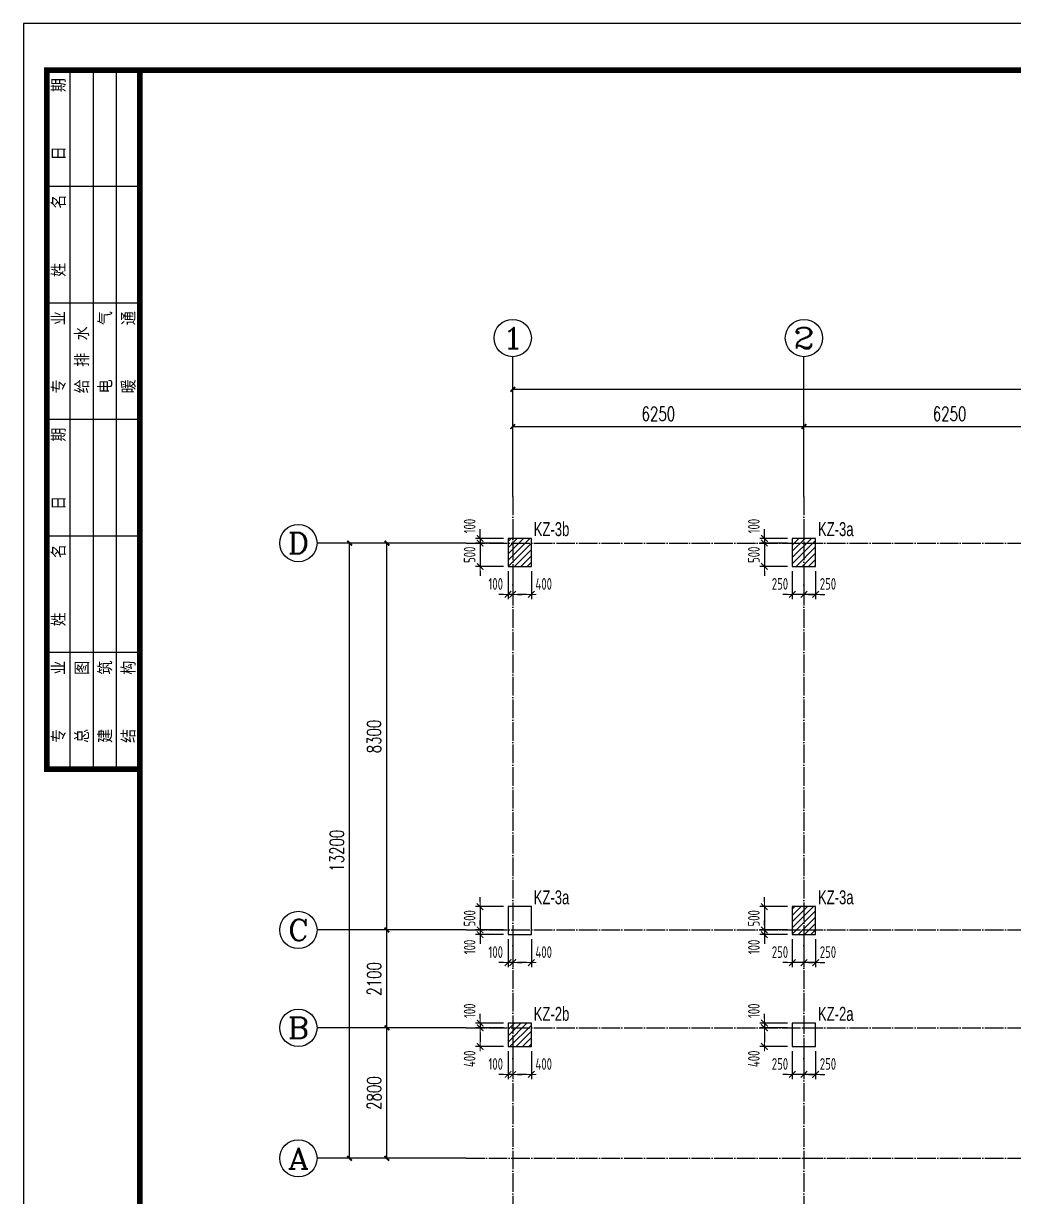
# Model space of a CAD drawing. Extents: x -441005 to 725361, y -182459 to 319313.
# Drawn here: x -40300 to -19052, y -70120 to -44950 of the extents above; entities that cross this region are included whole.
import ezdxf
from ezdxf.enums import TextEntityAlignment as Align

# ---------------------------------------------------------------- set-up
doc = ezdxf.new("R2010")
doc.units = 0
doc.header["$LTSCALE"] = 100
doc.linetypes.add('DOTE', pattern=[2.42, 2, -0.2, 0.02, -0.2])
doc.layers.get('0').update_dxf_attribs({"linetype": 'CONTINUOUS'})
doc.layers.get('Defpoints').update_dxf_attribs({"linetype": 'CONTINUOUS'})
for name, color, linetype in [('AXIS', 3, 'CONTINUOUS'), ('AXIS_TEXT', 7, 'CONTINUOUS'), ('COLU', 7, 'CONTINUOUS'), ('DOTE', 8, 'DOTE'), ('S审图修改', 2, 'CONTINUOUS'), ('TEXT', 7, 'CONTINUOUS'), ('图框', 7, 'CONTINUOUS')]:
    doc.layers.add(name, color=color, linetype=linetype)
doc.layers.add('COLU-平法定位', color=3, linetype='ByLayer', lineweight=18)
doc.layers.add('T填充图层(非模板)', color=251, linetype='CONTINUOUS', lineweight=0)
doc.styles.add('_TCH_AXIS', font='COMPLEX', dxfattribs={"bigfont": 'GBCBIG'})
doc.styles.add('_TCH_DIM_T3', font='simplex_.ttf', dxfattribs={"width": 0.705882, "bigfont": 'GBCBIG'})
doc.styles.add('BW_Dim', font='Bweng.shx', dxfattribs={"width": 0.7, "bigfont": 'hztxt.shx'})
doc.styles.add('COMPLEX', font='COMPLEX')
doc.styles.add('HZTXT', font='TXT', dxfattribs={"bigfont": 'HZTXT'})
doc.styles.add('TCCAD_Dimension', font='Tssdeng.shx', dxfattribs={"width": 0.7, "bigfont": 'hztxt.shx'})
doc.dimstyles.new('_TCH_ARCH&&100', dxfattribs={"dimtxt": 297.5, "dimasz": 100, "dimexe": 250, "dimexo": 300, "dimgap": 126.25, "dimtad": 1, "dimdec": 0, "dimzin": 0, "dimdsep": 46, "dimtxsty": '_TCH_DIM_T3', "dimblk": 'ARCHTICK', "dimcen": 0.09, "dimclrt": 7, "dimazin": 2, "dimtfac": 1, "dimtdec": 0, "dimtix": 1, "dimtmove": 2, "dimatfit": 3, "dimfxl": 0, "dimtolj": 1, "dimtzin": 0, "dimarcsym": 0})
doc.dimstyles.new('TCCAD_100_100', dxfattribs={"dimtxt": 250, "dimasz": 100, "dimexe": 100, "dimexo": 100, "dimgap": 100, "dimtad": 1, "dimdec": 0, "dimzin": 0, "dimdsep": 46, "dimtxsty": 'TCCAD_Dimension', "dimblk": '_TCDBK100_100', "dimcen": 0, "dimclrt": 7, "dimadec": 0, "dimazin": 0, "dimtfac": 1, "dimtdec": 0, "dimtix": 1, "dimtmove": 2, "dimatfit": 3, "dimfxl": 0, "dimtolj": 1, "dimtzin": 0, "dimarcsym": 0})
pattern_1 = [(45, (0, 47000), (-67.35192, 67.35192), [])]

# ---------------------------------------------------------------- blocks, each defined once
blk = doc.blocks.new('_AXISO')
blk.add_circle((0, 0), 0.5)
at = {"layer": 'AXIS_TEXT', "style": 'COMPLEX', "width": 1.041667}
blk.add_attdef('A', text='', height=0.56, dxfattribs=at).set_placement((-0.25, -0.28), (0.25, -0.28), align=Align.FIT)
blk = doc.blocks.new('_ArchTick')
at = {"color": 0, "linetype": 'ByBlock', "const_width": 0.4}
blk.add_lwpolyline([(-0.5, -0.5), (0.5, 0.5)], dxfattribs=at)
blk = doc.blocks.new('*D896')
at = {"layer": 'AXIS', "color": 0, "lineweight": -2}
for p, q in [((-31100, -66500), (-32750, -66500)), ((-32500, -69300), (-32500, -66500)), ((-31100, -69300), (-32750, -69300))]:
    blk.add_line(p, q, dxfattribs=at)
at = {"layer": 'Defpoints', "color": 0}
for p in [(-32500, -66500), (-30800, -66500), (-30800, -69300)]:
    blk.add_point(p, dxfattribs=at)
at = {"layer": 'AXIS', "color": 0, "lineweight": -2, "xscale": 100, "yscale": 100, "zscale": 100}
for p, rotation in [((-32500, -66500), 90), ((-32500, -69300), 270)]:
    blk.add_blockref('_ArchTick', p, dxfattribs=dict(at, rotation=rotation))
at = {"layer": 'AXIS', "color": 7, "insert": (-32775, -67900), "char_height": 297.5, "attachment_point": 5, "rotation": 90, "style": '_TCH_DIM_T3'}
blk.add_mtext('\\A1;2800', dxfattribs=at)
blk = doc.blocks.new('*D897')
at = {"layer": 'AXIS', "color": 0, "lineweight": -2}
for p, q in [((-31100, -64400), (-32750, -64400)), ((-32500, -66500), (-32500, -64400)), ((-31100, -66500), (-32750, -66500))]:
    blk.add_line(p, q, dxfattribs=at)
at = {"layer": 'Defpoints', "color": 0}
for p in [(-32500, -64400), (-30800, -64400), (-30800, -66500)]:
    blk.add_point(p, dxfattribs=at)
at = {"layer": 'AXIS', "color": 0, "lineweight": -2, "xscale": 100, "yscale": 100, "zscale": 100}
for p, rotation in [((-32500, -64400), 90), ((-32500, -66500), 270)]:
    blk.add_blockref('_ArchTick', p, dxfattribs=dict(at, rotation=rotation))
at = {"layer": 'AXIS', "color": 7, "insert": (-32775, -65450), "char_height": 297.5, "attachment_point": 5, "rotation": 90, "style": '_TCH_DIM_T3'}
blk.add_mtext('\\A1;2100', dxfattribs=at)
blk = doc.blocks.new('*D898')
at = {"layer": 'AXIS', "color": 0, "lineweight": -2}
for p, q in [((-31100, -56100), (-32750, -56100)), ((-32500, -64400), (-32500, -56100)), ((-31100, -64400), (-32750, -64400))]:
    blk.add_line(p, q, dxfattribs=at)
at = {"layer": 'Defpoints', "color": 0}
for p in [(-32500, -56100), (-30800, -56100), (-30800, -64400)]:
    blk.add_point(p, dxfattribs=at)
at = {"layer": 'AXIS', "color": 0, "lineweight": -2, "xscale": 100, "yscale": 100, "zscale": 100}
for p, rotation in [((-32500, -56100), 90), ((-32500, -64400), 270)]:
    blk.add_blockref('_ArchTick', p, dxfattribs=dict(at, rotation=rotation))
at = {"layer": 'AXIS', "color": 7, "insert": (-32776, -60250), "char_height": 297.5, "attachment_point": 5, "rotation": 90, "style": '_TCH_DIM_T3'}
blk.add_mtext('\\A1;8300', dxfattribs=at)
blk = doc.blocks.new('*D899')
at = {"layer": 'AXIS', "color": 0, "lineweight": -2}
for p, q in [((-29800, -54800), (-29800, -53350)), ((-23550, -54800), (-23550, -53350)), ((-29800, -53600), (-23550, -53600))]:
    blk.add_line(p, q, dxfattribs=at)
at = {"layer": 'Defpoints', "color": 0}
for p in [(-23550, -53600), (-29800, -55100), (-23550, -55100)]:
    blk.add_point(p, dxfattribs=at)
at = {"layer": 'AXIS', "color": 0, "lineweight": -2, "xscale": 100, "yscale": 100, "zscale": 100, "rotation": 180}
blk.add_blockref('_ArchTick', (-29800, -53600), dxfattribs=at)
at = {"layer": 'AXIS', "color": 0, "lineweight": -2, "xscale": 100, "yscale": 100, "zscale": 100}
blk.add_blockref('_ArchTick', (-23550, -53600), dxfattribs=at)
at = {"layer": 'AXIS', "color": 7, "insert": (-26675, -53324), "char_height": 297.5, "attachment_point": 5, "style": '_TCH_DIM_T3'}
blk.add_mtext('\\A1;6250', dxfattribs=at)
blk = doc.blocks.new('*D900')
at = {"layer": 'AXIS', "color": 0, "lineweight": -2}
for p, q in [((-23550, -54800), (-23550, -53350)), ((-17300, -54800), (-17300, -53350)), ((-23550, -53600), (-17300, -53600))]:
    blk.add_line(p, q, dxfattribs=at)
at = {"layer": 'Defpoints', "color": 0}
for p in [(-17300, -53600), (-23550, -55100), (-17300, -55100)]:
    blk.add_point(p, dxfattribs=at)
at = {"layer": 'AXIS', "color": 0, "lineweight": -2, "xscale": 100, "yscale": 100, "zscale": 100, "rotation": 180}
blk.add_blockref('_ArchTick', (-23550, -53600), dxfattribs=at)
at = {"layer": 'AXIS', "color": 0, "lineweight": -2, "xscale": 100, "yscale": 100, "zscale": 100}
blk.add_blockref('_ArchTick', (-17300, -53600), dxfattribs=at)
at = {"layer": 'AXIS', "color": 7, "insert": (-20425, -53324), "char_height": 297.5, "attachment_point": 5, "style": '_TCH_DIM_T3'}
blk.add_mtext('\\A1;6250', dxfattribs=at)
blk = doc.blocks.new('*D912')
at = {"layer": 'AXIS', "color": 0, "lineweight": -2}
for p, q in [((-31100, -56100), (-33550, -56100)), ((-33300, -69300), (-33300, -56100)), ((-31100, -69300), (-33550, -69300))]:
    blk.add_line(p, q, dxfattribs=at)
at = {"layer": 'Defpoints', "color": 0}
for p in [(-33300, -56100), (-30800, -56100), (-30800, -69300)]:
    blk.add_point(p, dxfattribs=at)
at = {"layer": 'AXIS', "color": 0, "lineweight": -2, "xscale": 100, "yscale": 100, "zscale": 100}
for p, rotation in [((-33300, -56100), 90), ((-33300, -69300), 270)]:
    blk.add_blockref('_ArchTick', p, dxfattribs=dict(at, rotation=rotation))
at = {"layer": 'AXIS', "color": 7, "insert": (-33575, -62700), "char_height": 297.5, "attachment_point": 5, "rotation": 90, "style": '_TCH_DIM_T3'}
blk.add_mtext('\\A1;13200', dxfattribs=at)
blk = doc.blocks.new('*D913')
at = {"layer": 'AXIS', "color": 0, "lineweight": -2}
for p, q in [((-29800, -54800), (-29800, -52550)), ((21950, -54800), (21950, -52550)), ((-29800, -52800), (21950, -52800))]:
    blk.add_line(p, q, dxfattribs=at)
at = {"layer": 'Defpoints', "color": 0}
for p in [(21950, -52800), (-29800, -55100), (21950, -55100)]:
    blk.add_point(p, dxfattribs=at)
at = {"layer": 'AXIS', "color": 0, "lineweight": -2, "xscale": 100, "yscale": 100, "zscale": 100, "rotation": 180}
blk.add_blockref('_ArchTick', (-29800, -52800), dxfattribs=at)
at = {"layer": 'AXIS', "color": 0, "lineweight": -2, "xscale": 100, "yscale": 100, "zscale": 100}
blk.add_blockref('_ArchTick', (21950, -52800), dxfattribs=at)
at = {"layer": 'AXIS', "color": 7, "insert": (-3925, -52524), "char_height": 297.5, "attachment_point": 5, "style": '_TCH_DIM_T3'}
blk.add_mtext('\\A1;51750', dxfattribs=at)
blk = doc.blocks.new('_TCDBK100_100')
blk.add_line((-1, 0), (1, 0))
at = {"const_width": 0.25}
blk.add_lwpolyline([(-0.7, -0.7), (0.7, 0.7)], dxfattribs=at)
blk = doc.blocks.new('*D1030')
at = {"layer": 'COLU-平法定位', "color": 0, "linetype": 'Continuous', "lineweight": -2}
for p, q in [((-24400, -55900), (-24400, -55800)), ((-23900, -56000), (-24500, -56000)), ((-23900, -56100), (-24500, -56100)), ((-24400, -56000), (-24400, -56100)), ((-24400, -56200), (-24400, -56300))]:
    blk.add_line(p, q, dxfattribs=at)
at = {"layer": 'Defpoints', "color": 0, "linetype": 'Continuous'}
for p in [(-24400, -56100), (-23800, -56000), (-23800, -56100)]:
    blk.add_point(p, dxfattribs=at)
at = {"layer": 'COLU-平法定位', "color": 0, "linetype": 'Continuous', "lineweight": -2, "xscale": 100, "yscale": 100, "zscale": 100}
for p, rotation in [((-24400, -56000), 270), ((-24400, -56100), 90)]:
    blk.add_blockref('_TCDBK100_100', p, dxfattribs=dict(at, rotation=rotation))
at = {"layer": 'COLU-平法定位', "color": 7, "linetype": 'Continuous', "insert": (-24625, -55735), "char_height": 250, "attachment_point": 5, "rotation": 90, "style": 'TCCAD_Dimension'}
blk.add_mtext('\\A1;100', dxfattribs=at)
blk = doc.blocks.new('*D1031')
at = {"layer": 'COLU-平法定位', "color": 0, "linetype": 'Continuous', "lineweight": -2}
for p, q in [((-23900, -56100), (-24500, -56100)), ((-24400, -56000), (-24400, -55900)), ((-24400, -56100), (-24400, -56600)), ((-23900, -56600), (-24500, -56600)), ((-24400, -56700), (-24400, -56800))]:
    blk.add_line(p, q, dxfattribs=at)
at = {"layer": 'Defpoints', "color": 0, "linetype": 'Continuous'}
for p in [(-23800, -56100), (-24400, -56600), (-23800, -56600)]:
    blk.add_point(p, dxfattribs=at)
at = {"layer": 'COLU-平法定位', "color": 0, "linetype": 'Continuous', "lineweight": -2, "xscale": 100, "yscale": 100, "zscale": 100}
for p, rotation in [((-24400, -56100), 270), ((-24400, -56600), 90)]:
    blk.add_blockref('_TCDBK100_100', p, dxfattribs=dict(at, rotation=rotation))
at = {"layer": 'COLU-平法定位', "color": 7, "linetype": 'Continuous', "insert": (-24625, -56350), "char_height": 250, "attachment_point": 5, "rotation": 90, "style": 'TCCAD_Dimension'}
blk.add_mtext('\\A1;500', dxfattribs=at)
blk = doc.blocks.new('*D1032')
at = {"layer": 'COLU-平法定位', "color": 0, "linetype": 'Continuous', "lineweight": -2}
for p, q in [((-23550, -56700), (-23550, -57300)), ((-23300, -56700), (-23300, -57300)), ((-23650, -57200), (-23750, -57200)), ((-23300, -57200), (-23550, -57200)), ((-23200, -57200), (-23100, -57200))]:
    blk.add_line(p, q, dxfattribs=at)
at = {"layer": 'Defpoints', "color": 0, "linetype": 'Continuous'}
for p in [(-23550, -56600), (-23300, -56600), (-23550, -57200)]:
    blk.add_point(p, dxfattribs=at)
at = {"layer": 'COLU-平法定位', "color": 0, "linetype": 'Continuous', "lineweight": -2, "xscale": 100, "yscale": 100, "zscale": 100}
for p, rotation in [((-23550, -57200), 2.334537313969202e-08), ((-23300, -57200), 180.0000000233454)]:
    blk.add_blockref('_TCDBK100_100', p, dxfattribs=dict(at, rotation=rotation))
at = {"layer": 'COLU-平法定位', "color": 7, "linetype": 'Continuous', "insert": (-23035, -56975), "char_height": 250, "attachment_point": 5, "rotation": 0, "style": 'TCCAD_Dimension'}
blk.add_mtext('\\A1;250', dxfattribs=at)
blk = doc.blocks.new('*D1033')
at = {"layer": 'COLU-平法定位', "color": 0, "linetype": 'Continuous', "lineweight": -2}
for p, q in [((-23800, -56700), (-23800, -57300)), ((-23550, -56700), (-23550, -57300)), ((-23900, -57200), (-24000, -57200)), ((-23550, -57200), (-23800, -57200)), ((-23450, -57200), (-23350, -57200))]:
    blk.add_line(p, q, dxfattribs=at)
at = {"layer": 'Defpoints', "color": 0, "linetype": 'Continuous'}
for p in [(-23800, -56600), (-23550, -56600), (-23800, -57200)]:
    blk.add_point(p, dxfattribs=at)
at = {"layer": 'COLU-平法定位', "color": 0, "linetype": 'Continuous', "lineweight": -2, "xscale": 100, "yscale": 100, "zscale": 100}
for p, rotation in [((-23800, -57200), 2.334537313969202e-08), ((-23550, -57200), 180.0000000233454)]:
    blk.add_blockref('_TCDBK100_100', p, dxfattribs=dict(at, rotation=rotation))
at = {"layer": 'COLU-平法定位', "color": 7, "linetype": 'Continuous', "insert": (-24065, -56975), "char_height": 250, "attachment_point": 5, "rotation": 0, "style": 'TCCAD_Dimension'}
blk.add_mtext('\\A1;250', dxfattribs=at)
blk = doc.blocks.new('*D1034')
at = {"layer": 'COLU-平法定位', "color": 0, "linetype": 'Continuous', "lineweight": -2}
for p, q in [((-23900, -63900), (-24500, -63900)), ((-24400, -63800), (-24400, -63700)), ((-24400, -63900), (-24400, -64400)), ((-23900, -64400), (-24500, -64400)), ((-24400, -64500), (-24400, -64600))]:
    blk.add_line(p, q, dxfattribs=at)
at = {"layer": 'Defpoints', "color": 0, "linetype": 'Continuous'}
for p in [(-23800, -63900), (-24400, -64400), (-23800, -64400)]:
    blk.add_point(p, dxfattribs=at)
at = {"layer": 'COLU-平法定位', "color": 0, "linetype": 'Continuous', "lineweight": -2, "xscale": 100, "yscale": 100, "zscale": 100}
for p, rotation in [((-24400, -63900), 270), ((-24400, -64400), 90)]:
    blk.add_blockref('_TCDBK100_100', p, dxfattribs=dict(at, rotation=rotation))
at = {"layer": 'COLU-平法定位', "color": 7, "linetype": 'Continuous', "insert": (-24625, -64150), "char_height": 250, "attachment_point": 5, "rotation": 90, "style": 'TCCAD_Dimension'}
blk.add_mtext('\\A1;500', dxfattribs=at)
blk = doc.blocks.new('*D1035')
at = {"layer": 'COLU-平法定位', "color": 0, "linetype": 'Continuous', "lineweight": -2}
for p, q in [((-23900, -64400), (-24500, -64400)), ((-24400, -64300), (-24400, -64200)), ((-24400, -64400), (-24400, -64500)), ((-23900, -64500), (-24500, -64500)), ((-24400, -64600), (-24400, -64700))]:
    blk.add_line(p, q, dxfattribs=at)
at = {"layer": 'Defpoints', "color": 0, "linetype": 'Continuous'}
for p in [(-23800, -64400), (-24400, -64500), (-23800, -64500)]:
    blk.add_point(p, dxfattribs=at)
at = {"layer": 'COLU-平法定位', "color": 0, "linetype": 'Continuous', "lineweight": -2, "xscale": 100, "yscale": 100, "zscale": 100}
for p, rotation in [((-24400, -64400), 270), ((-24400, -64500), 90)]:
    blk.add_blockref('_TCDBK100_100', p, dxfattribs=dict(at, rotation=rotation))
at = {"layer": 'COLU-平法定位', "color": 7, "linetype": 'Continuous', "insert": (-24625, -64765), "char_height": 250, "attachment_point": 5, "rotation": 90, "style": 'TCCAD_Dimension'}
blk.add_mtext('\\A1;100', dxfattribs=at)
blk = doc.blocks.new('*D1036')
at = {"layer": 'COLU-平法定位', "color": 0, "linetype": 'Continuous', "lineweight": -2}
for p, q in [((-23550, -64600), (-23550, -65200)), ((-23300, -64600), (-23300, -65200)), ((-23650, -65100), (-23750, -65100)), ((-23300, -65100), (-23550, -65100)), ((-23200, -65100), (-23100, -65100))]:
    blk.add_line(p, q, dxfattribs=at)
at = {"layer": 'Defpoints', "color": 0, "linetype": 'Continuous'}
for p in [(-23550, -64500), (-23300, -64500), (-23550, -65100)]:
    blk.add_point(p, dxfattribs=at)
at = {"layer": 'COLU-平法定位', "color": 0, "linetype": 'Continuous', "lineweight": -2, "xscale": 100, "yscale": 100, "zscale": 100}
for p, rotation in [((-23550, -65100), 2.334537313969202e-08), ((-23300, -65100), 180.0000000233454)]:
    blk.add_blockref('_TCDBK100_100', p, dxfattribs=dict(at, rotation=rotation))
at = {"layer": 'COLU-平法定位', "color": 7, "linetype": 'Continuous', "insert": (-23035, -64875), "char_height": 250, "attachment_point": 5, "rotation": 0, "style": 'TCCAD_Dimension'}
blk.add_mtext('\\A1;250', dxfattribs=at)
blk = doc.blocks.new('*D1037')
at = {"layer": 'COLU-平法定位', "color": 0, "linetype": 'Continuous', "lineweight": -2}
for p, q in [((-23800, -64600), (-23800, -65200)), ((-23550, -64600), (-23550, -65200)), ((-23900, -65100), (-24000, -65100)), ((-23550, -65100), (-23800, -65100)), ((-23450, -65100), (-23350, -65100))]:
    blk.add_line(p, q, dxfattribs=at)
at = {"layer": 'Defpoints', "color": 0, "linetype": 'Continuous'}
for p in [(-23800, -64500), (-23550, -64500), (-23800, -65100)]:
    blk.add_point(p, dxfattribs=at)
at = {"layer": 'COLU-平法定位', "color": 0, "linetype": 'Continuous', "lineweight": -2, "xscale": 100, "yscale": 100, "zscale": 100}
for p, rotation in [((-23800, -65100), 2.334537313969202e-08), ((-23550, -65100), 180.0000000233454)]:
    blk.add_blockref('_TCDBK100_100', p, dxfattribs=dict(at, rotation=rotation))
at = {"layer": 'COLU-平法定位', "color": 7, "linetype": 'Continuous', "insert": (-24065, -64875), "char_height": 250, "attachment_point": 5, "rotation": 0, "style": 'TCCAD_Dimension'}
blk.add_mtext('\\A1;250', dxfattribs=at)
blk = doc.blocks.new('*D1038')
at = {"layer": 'COLU-平法定位', "color": 0, "linetype": 'Continuous', "lineweight": -2}
for p, q in [((-23900, -66400), (-24500, -66400)), ((-24400, -66300), (-24400, -66200)), ((-24400, -66400), (-24400, -66500)), ((-23900, -66500), (-24500, -66500)), ((-24400, -66600), (-24400, -66700))]:
    blk.add_line(p, q, dxfattribs=at)
at = {"layer": 'Defpoints', "color": 0, "linetype": 'Continuous'}
for p in [(-23800, -66400), (-24400, -66500), (-23800, -66500)]:
    blk.add_point(p, dxfattribs=at)
at = {"layer": 'COLU-平法定位', "color": 0, "linetype": 'Continuous', "lineweight": -2, "xscale": 100, "yscale": 100, "zscale": 100}
for p, rotation in [((-24400, -66400), 270), ((-24400, -66500), 90)]:
    blk.add_blockref('_TCDBK100_100', p, dxfattribs=dict(at, rotation=rotation))
at = {"layer": 'COLU-平法定位', "color": 7, "linetype": 'Continuous', "insert": (-24625, -66135), "char_height": 250, "attachment_point": 5, "rotation": 90, "style": 'TCCAD_Dimension'}
blk.add_mtext('\\A1;100', dxfattribs=at)
blk = doc.blocks.new('*D1039')
at = {"layer": 'COLU-平法定位', "color": 0, "linetype": 'Continuous', "lineweight": -2}
for p, q in [((-23900, -66500), (-24500, -66500)), ((-24400, -66600), (-24400, -66800)), ((-23900, -66900), (-24500, -66900))]:
    blk.add_line(p, q, dxfattribs=at)
at = {"layer": 'Defpoints', "color": 0, "linetype": 'Continuous'}
for p in [(-23800, -66500), (-24400, -66900), (-23800, -66900)]:
    blk.add_point(p, dxfattribs=at)
at = {"layer": 'COLU-平法定位', "color": 0, "linetype": 'Continuous', "lineweight": -2, "xscale": 100, "yscale": 100, "zscale": 100}
for p, rotation in [((-24400, -66500), 90), ((-24400, -66900), 270)]:
    blk.add_blockref('_TCDBK100_100', p, dxfattribs=dict(at, rotation=rotation))
at = {"layer": 'COLU-平法定位', "color": 7, "linetype": 'Continuous', "insert": (-24625, -67165), "char_height": 250, "attachment_point": 5, "rotation": 90, "style": 'TCCAD_Dimension'}
blk.add_mtext('\\A1;400', dxfattribs=at)
blk = doc.blocks.new('*D1040')
at = {"layer": 'COLU-平法定位', "color": 0, "linetype": 'Continuous', "lineweight": -2}
for p, q in [((-23550, -67000), (-23550, -67600)), ((-23300, -67000), (-23300, -67600)), ((-23650, -67500), (-23750, -67500)), ((-23300, -67500), (-23550, -67500)), ((-23200, -67500), (-23100, -67500))]:
    blk.add_line(p, q, dxfattribs=at)
at = {"layer": 'Defpoints', "color": 0, "linetype": 'Continuous'}
for p in [(-23550, -66900), (-23300, -66900), (-23550, -67500)]:
    blk.add_point(p, dxfattribs=at)
at = {"layer": 'COLU-平法定位', "color": 0, "linetype": 'Continuous', "lineweight": -2, "xscale": 100, "yscale": 100, "zscale": 100}
for p, rotation in [((-23550, -67500), 2.334537313969202e-08), ((-23300, -67500), 180.0000000233454)]:
    blk.add_blockref('_TCDBK100_100', p, dxfattribs=dict(at, rotation=rotation))
at = {"layer": 'COLU-平法定位', "color": 7, "linetype": 'Continuous', "insert": (-23035, -67275), "char_height": 250, "attachment_point": 5, "rotation": 0, "style": 'TCCAD_Dimension'}
blk.add_mtext('\\A1;250', dxfattribs=at)
blk = doc.blocks.new('*D1041')
at = {"layer": 'COLU-平法定位', "color": 0, "linetype": 'Continuous', "lineweight": -2}
for p, q in [((-23800, -67000), (-23800, -67600)), ((-23550, -67000), (-23550, -67600)), ((-23900, -67500), (-24000, -67500)), ((-23550, -67500), (-23800, -67500)), ((-23450, -67500), (-23350, -67500))]:
    blk.add_line(p, q, dxfattribs=at)
at = {"layer": 'Defpoints', "color": 0, "linetype": 'Continuous'}
for p in [(-23800, -66900), (-23550, -66900), (-23800, -67500)]:
    blk.add_point(p, dxfattribs=at)
at = {"layer": 'COLU-平法定位', "color": 0, "linetype": 'Continuous', "lineweight": -2, "xscale": 100, "yscale": 100, "zscale": 100}
for p, rotation in [((-23800, -67500), 2.334537313969202e-08), ((-23550, -67500), 180.0000000233454)]:
    blk.add_blockref('_TCDBK100_100', p, dxfattribs=dict(at, rotation=rotation))
at = {"layer": 'COLU-平法定位', "color": 7, "linetype": 'Continuous', "insert": (-24065, -67275), "char_height": 250, "attachment_point": 5, "rotation": 0, "style": 'TCCAD_Dimension'}
blk.add_mtext('\\A1;250', dxfattribs=at)
blk = doc.blocks.new('*D1042')
at = {"layer": 'COLU-平法定位', "color": 0, "linetype": 'Continuous', "lineweight": -2}
for p, q in [((-30500, -55900), (-30500, -55800)), ((-30000, -56000), (-30600, -56000)), ((-30000, -56100), (-30600, -56100)), ((-30500, -56000), (-30500, -56100)), ((-30500, -56200), (-30500, -56300))]:
    blk.add_line(p, q, dxfattribs=at)
at = {"layer": 'Defpoints', "color": 0, "linetype": 'Continuous'}
for p in [(-30500, -56100), (-29900, -56000), (-29900, -56100)]:
    blk.add_point(p, dxfattribs=at)
at = {"layer": 'COLU-平法定位', "color": 0, "linetype": 'Continuous', "lineweight": -2, "xscale": 100, "yscale": 100, "zscale": 100}
for p, rotation in [((-30500, -56000), 270), ((-30500, -56100), 90)]:
    blk.add_blockref('_TCDBK100_100', p, dxfattribs=dict(at, rotation=rotation))
at = {"layer": 'COLU-平法定位', "color": 7, "linetype": 'Continuous', "insert": (-30725, -55735), "char_height": 250, "attachment_point": 5, "rotation": 90, "style": 'TCCAD_Dimension'}
blk.add_mtext('\\A1;100', dxfattribs=at)
blk = doc.blocks.new('*D1043')
at = {"layer": 'COLU-平法定位', "color": 0, "linetype": 'Continuous', "lineweight": -2}
for p, q in [((-30000, -56100), (-30600, -56100)), ((-30500, -56000), (-30500, -55900)), ((-30500, -56100), (-30500, -56600)), ((-30000, -56600), (-30600, -56600)), ((-30500, -56700), (-30500, -56800))]:
    blk.add_line(p, q, dxfattribs=at)
at = {"layer": 'Defpoints', "color": 0, "linetype": 'Continuous'}
for p in [(-29900, -56100), (-30500, -56600), (-29900, -56600)]:
    blk.add_point(p, dxfattribs=at)
at = {"layer": 'COLU-平法定位', "color": 0, "linetype": 'Continuous', "lineweight": -2, "xscale": 100, "yscale": 100, "zscale": 100}
for p, rotation in [((-30500, -56100), 270), ((-30500, -56600), 90)]:
    blk.add_blockref('_TCDBK100_100', p, dxfattribs=dict(at, rotation=rotation))
at = {"layer": 'COLU-平法定位', "color": 7, "linetype": 'Continuous', "insert": (-30725, -56350), "char_height": 250, "attachment_point": 5, "rotation": 90, "style": 'TCCAD_Dimension'}
blk.add_mtext('\\A1;500', dxfattribs=at)
blk = doc.blocks.new('*D1044')
at = {"layer": 'COLU-平法定位', "color": 0, "linetype": 'Continuous', "lineweight": -2}
for p, q in [((-29800, -56700), (-29800, -57300)), ((-29400, -56700), (-29400, -57300)), ((-29500, -57200), (-29700, -57200))]:
    blk.add_line(p, q, dxfattribs=at)
at = {"layer": 'Defpoints', "color": 0, "linetype": 'Continuous'}
for p in [(-29800, -56600), (-29400, -56600), (-29800, -57200)]:
    blk.add_point(p, dxfattribs=at)
at = {"layer": 'COLU-平法定位', "color": 0, "linetype": 'Continuous', "lineweight": -2, "xscale": 100, "yscale": 100, "zscale": 100}
for p, rotation in [((-29800, -57200), 180.0000000233454), ((-29400, -57200), 2.334540560866571e-08)]:
    blk.add_blockref('_TCDBK100_100', p, dxfattribs=dict(at, rotation=rotation))
at = {"layer": 'COLU-平法定位', "color": 7, "linetype": 'Continuous', "insert": (-29135, -56975), "char_height": 250, "attachment_point": 5, "rotation": 0, "style": 'TCCAD_Dimension'}
blk.add_mtext('\\A1;400', dxfattribs=at)
blk = doc.blocks.new('*D1045')
at = {"layer": 'COLU-平法定位', "color": 0, "linetype": 'Continuous', "lineweight": -2}
for p, q in [((-29900, -56700), (-29900, -57300)), ((-29800, -56700), (-29800, -57300)), ((-30000, -57200), (-30100, -57200)), ((-29800, -57200), (-29900, -57200)), ((-29700, -57200), (-29600, -57200))]:
    blk.add_line(p, q, dxfattribs=at)
at = {"layer": 'Defpoints', "color": 0, "linetype": 'Continuous'}
for p in [(-29900, -56600), (-29800, -56600), (-29900, -57200)]:
    blk.add_point(p, dxfattribs=at)
at = {"layer": 'COLU-平法定位', "color": 0, "linetype": 'Continuous', "lineweight": -2, "xscale": 100, "yscale": 100, "zscale": 100}
for p, rotation in [((-29900, -57200), 2.334537313969202e-08), ((-29800, -57200), 180.0000000233454)]:
    blk.add_blockref('_TCDBK100_100', p, dxfattribs=dict(at, rotation=rotation))
at = {"layer": 'COLU-平法定位', "color": 7, "linetype": 'Continuous', "insert": (-30165, -56975), "char_height": 250, "attachment_point": 5, "rotation": 0, "style": 'TCCAD_Dimension'}
blk.add_mtext('\\A1;100', dxfattribs=at)
blk = doc.blocks.new('*D1046')
at = {"layer": 'COLU-平法定位', "color": 0, "linetype": 'Continuous', "lineweight": -2}
for p, q in [((-30000, -63900), (-30600, -63900)), ((-30500, -63800), (-30500, -63700)), ((-30500, -63900), (-30500, -64400)), ((-30000, -64400), (-30600, -64400)), ((-30500, -64500), (-30500, -64600))]:
    blk.add_line(p, q, dxfattribs=at)
at = {"layer": 'Defpoints', "color": 0, "linetype": 'Continuous'}
for p in [(-29900, -63900), (-30500, -64400), (-29900, -64400)]:
    blk.add_point(p, dxfattribs=at)
at = {"layer": 'COLU-平法定位', "color": 0, "linetype": 'Continuous', "lineweight": -2, "xscale": 100, "yscale": 100, "zscale": 100}
for p, rotation in [((-30500, -63900), 270), ((-30500, -64400), 90)]:
    blk.add_blockref('_TCDBK100_100', p, dxfattribs=dict(at, rotation=rotation))
at = {"layer": 'COLU-平法定位', "color": 7, "linetype": 'Continuous', "insert": (-30725, -64150), "char_height": 250, "attachment_point": 5, "rotation": 90, "style": 'TCCAD_Dimension'}
blk.add_mtext('\\A1;500', dxfattribs=at)
blk = doc.blocks.new('*D1047')
at = {"layer": 'COLU-平法定位', "color": 0, "linetype": 'Continuous', "lineweight": -2}
for p, q in [((-30000, -64400), (-30600, -64400)), ((-30500, -64300), (-30500, -64200)), ((-30500, -64400), (-30500, -64500)), ((-30000, -64500), (-30600, -64500)), ((-30500, -64600), (-30500, -64700))]:
    blk.add_line(p, q, dxfattribs=at)
at = {"layer": 'Defpoints', "color": 0, "linetype": 'Continuous'}
for p in [(-29900, -64400), (-30500, -64500), (-29900, -64500)]:
    blk.add_point(p, dxfattribs=at)
at = {"layer": 'COLU-平法定位', "color": 0, "linetype": 'Continuous', "lineweight": -2, "xscale": 100, "yscale": 100, "zscale": 100}
for p, rotation in [((-30500, -64400), 270), ((-30500, -64500), 90)]:
    blk.add_blockref('_TCDBK100_100', p, dxfattribs=dict(at, rotation=rotation))
at = {"layer": 'COLU-平法定位', "color": 7, "linetype": 'Continuous', "insert": (-30725, -64765), "char_height": 250, "attachment_point": 5, "rotation": 90, "style": 'TCCAD_Dimension'}
blk.add_mtext('\\A1;100', dxfattribs=at)
blk = doc.blocks.new('*D1048')
at = {"layer": 'COLU-平法定位', "color": 0, "linetype": 'Continuous', "lineweight": -2}
for p, q in [((-29800, -64600), (-29800, -65200)), ((-29400, -64600), (-29400, -65200)), ((-29500, -65100), (-29700, -65100))]:
    blk.add_line(p, q, dxfattribs=at)
at = {"layer": 'Defpoints', "color": 0, "linetype": 'Continuous'}
for p in [(-29800, -64500), (-29400, -64500), (-29800, -65100)]:
    blk.add_point(p, dxfattribs=at)
at = {"layer": 'COLU-平法定位', "color": 0, "linetype": 'Continuous', "lineweight": -2, "xscale": 100, "yscale": 100, "zscale": 100}
for p, rotation in [((-29800, -65100), 180.0000000233454), ((-29400, -65100), 2.334540560866571e-08)]:
    blk.add_blockref('_TCDBK100_100', p, dxfattribs=dict(at, rotation=rotation))
at = {"layer": 'COLU-平法定位', "color": 7, "linetype": 'Continuous', "insert": (-29135, -64875), "char_height": 250, "attachment_point": 5, "rotation": 0, "style": 'TCCAD_Dimension'}
blk.add_mtext('\\A1;400', dxfattribs=at)
blk = doc.blocks.new('*D1049')
at = {"layer": 'COLU-平法定位', "color": 0, "linetype": 'Continuous', "lineweight": -2}
for p, q in [((-29900, -64600), (-29900, -65200)), ((-29800, -64600), (-29800, -65200)), ((-30000, -65100), (-30100, -65100)), ((-29800, -65100), (-29900, -65100)), ((-29700, -65100), (-29600, -65100))]:
    blk.add_line(p, q, dxfattribs=at)
at = {"layer": 'Defpoints', "color": 0, "linetype": 'Continuous'}
for p in [(-29900, -64500), (-29800, -64500), (-29900, -65100)]:
    blk.add_point(p, dxfattribs=at)
at = {"layer": 'COLU-平法定位', "color": 0, "linetype": 'Continuous', "lineweight": -2, "xscale": 100, "yscale": 100, "zscale": 100}
for p, rotation in [((-29900, -65100), 2.334537313969202e-08), ((-29800, -65100), 180.0000000233454)]:
    blk.add_blockref('_TCDBK100_100', p, dxfattribs=dict(at, rotation=rotation))
at = {"layer": 'COLU-平法定位', "color": 7, "linetype": 'Continuous', "insert": (-30165, -64875), "char_height": 250, "attachment_point": 5, "rotation": 0, "style": 'TCCAD_Dimension'}
blk.add_mtext('\\A1;100', dxfattribs=at)
blk = doc.blocks.new('*D1050')
at = {"layer": 'COLU-平法定位', "color": 0, "linetype": 'Continuous', "lineweight": -2}
for p, q in [((-30000, -66400), (-30600, -66400)), ((-30500, -66300), (-30500, -66200)), ((-30500, -66400), (-30500, -66500)), ((-30000, -66500), (-30600, -66500)), ((-30500, -66600), (-30500, -66700))]:
    blk.add_line(p, q, dxfattribs=at)
at = {"layer": 'Defpoints', "color": 0, "linetype": 'Continuous'}
for p in [(-29900, -66400), (-30500, -66500), (-29900, -66500)]:
    blk.add_point(p, dxfattribs=at)
at = {"layer": 'COLU-平法定位', "color": 0, "linetype": 'Continuous', "lineweight": -2, "xscale": 100, "yscale": 100, "zscale": 100}
for p, rotation in [((-30500, -66400), 270), ((-30500, -66500), 90)]:
    blk.add_blockref('_TCDBK100_100', p, dxfattribs=dict(at, rotation=rotation))
at = {"layer": 'COLU-平法定位', "color": 7, "linetype": 'Continuous', "insert": (-30725, -66135), "char_height": 250, "attachment_point": 5, "rotation": 90, "style": 'TCCAD_Dimension'}
blk.add_mtext('\\A1;100', dxfattribs=at)
blk = doc.blocks.new('*D1051')
at = {"layer": 'COLU-平法定位', "color": 0, "linetype": 'Continuous', "lineweight": -2}
for p, q in [((-30000, -66500), (-30600, -66500)), ((-30500, -66600), (-30500, -66800)), ((-30000, -66900), (-30600, -66900))]:
    blk.add_line(p, q, dxfattribs=at)
at = {"layer": 'Defpoints', "color": 0, "linetype": 'Continuous'}
for p in [(-29900, -66500), (-30500, -66900), (-29900, -66900)]:
    blk.add_point(p, dxfattribs=at)
at = {"layer": 'COLU-平法定位', "color": 0, "linetype": 'Continuous', "lineweight": -2, "xscale": 100, "yscale": 100, "zscale": 100}
for p, rotation in [((-30500, -66500), 90), ((-30500, -66900), 270)]:
    blk.add_blockref('_TCDBK100_100', p, dxfattribs=dict(at, rotation=rotation))
at = {"layer": 'COLU-平法定位', "color": 7, "linetype": 'Continuous', "insert": (-30725, -67165), "char_height": 250, "attachment_point": 5, "rotation": 90, "style": 'TCCAD_Dimension'}
blk.add_mtext('\\A1;400', dxfattribs=at)
blk = doc.blocks.new('*D1052')
at = {"layer": 'COLU-平法定位', "color": 0, "linetype": 'Continuous', "lineweight": -2}
for p, q in [((-29800, -67000), (-29800, -67600)), ((-29400, -67000), (-29400, -67600)), ((-29500, -67500), (-29700, -67500))]:
    blk.add_line(p, q, dxfattribs=at)
at = {"layer": 'Defpoints', "color": 0, "linetype": 'Continuous'}
for p in [(-29800, -66900), (-29400, -66900), (-29800, -67500)]:
    blk.add_point(p, dxfattribs=at)
at = {"layer": 'COLU-平法定位', "color": 0, "linetype": 'Continuous', "lineweight": -2, "xscale": 100, "yscale": 100, "zscale": 100}
for p, rotation in [((-29800, -67500), 180.0000000233454), ((-29400, -67500), 2.334540560866571e-08)]:
    blk.add_blockref('_TCDBK100_100', p, dxfattribs=dict(at, rotation=rotation))
at = {"layer": 'COLU-平法定位', "color": 7, "linetype": 'Continuous', "insert": (-29135, -67275), "char_height": 250, "attachment_point": 5, "rotation": 0, "style": 'TCCAD_Dimension'}
blk.add_mtext('\\A1;400', dxfattribs=at)
blk = doc.blocks.new('*D1053')
at = {"layer": 'COLU-平法定位', "color": 0, "linetype": 'Continuous', "lineweight": -2}
for p, q in [((-29900, -67000), (-29900, -67600)), ((-29800, -67000), (-29800, -67600)), ((-30000, -67500), (-30100, -67500)), ((-29800, -67500), (-29900, -67500)), ((-29700, -67500), (-29600, -67500))]:
    blk.add_line(p, q, dxfattribs=at)
at = {"layer": 'Defpoints', "color": 0, "linetype": 'Continuous'}
for p in [(-29900, -66900), (-29800, -66900), (-29900, -67500)]:
    blk.add_point(p, dxfattribs=at)
at = {"layer": 'COLU-平法定位', "color": 0, "linetype": 'Continuous', "lineweight": -2, "xscale": 100, "yscale": 100, "zscale": 100}
for p, rotation in [((-29900, -67500), 2.334537313969202e-08), ((-29800, -67500), 180.0000000233454)]:
    blk.add_blockref('_TCDBK100_100', p, dxfattribs=dict(at, rotation=rotation))
at = {"layer": 'COLU-平法定位', "color": 7, "linetype": 'Continuous', "insert": (-30165, -67275), "char_height": 250, "attachment_point": 5, "rotation": 0, "style": 'TCCAD_Dimension'}
blk.add_mtext('\\A1;100', dxfattribs=at)
blk = doc.blocks.new('A2+1_2')
at = {"layer": '图框'}
for p, q in [((1000, 26000), (1000, 41000)), ((1500, 26000), (1500, 41000)), ((2000, 26000), (2000, 41000)), ((2500, 38500), (500, 38500)), ((2500, 36000), (500, 36000)), ((2500, 33500), (500, 33500)), ((2500, 31000), (500, 31000)), ((2500, 28500), (500, 28500))]:
    blk.add_line(p, q, dxfattribs=at)
blk.add_lwpolyline([(0, 0), (89100, 0), (89100, 42000), (0, 42000)], close=True, dxfattribs=at)
at = {"layer": '图框', "const_width": 120}
blk.add_lwpolyline([(2500, 41000), (500, 41000), (500, 26000), (2500, 26000)], dxfattribs=at)
blk.add_lwpolyline([(2500, 1000), (88100, 1000), (88100, 41000), (2500, 41000)], close=True, dxfattribs=at)
at = {"layer": '图框', "style": 'HZTXT'}
for s, p in [('日    期', (911, 39064)), ('姓    名', (911, 36564)), ('专    业', (911, 34064)), ('电    气', (1911, 34064)), ('暖    通', (2411, 34064)), ('给 排 水', (1411, 34064)), ('日    期', (911, 31564)), ('姓    名', (911, 29064)), ('专    业', (911, 26564)), ('总    图', (1411, 26564)), ('建    筑', (1911, 26564)), ('结    构', (2411, 26564))]:
    blk.add_text(s, height=300, rotation=90, dxfattribs=at).set_placement(p)

msp = doc.modelspace()

# ---------------------------------------------------------------- hatches: boundary and pattern name
at = {"layer": 'S审图修改'}
h = msp.add_hatch(dxfattribs=at)
h.set_pattern_fill('ANSI31', color=256, scale=30, style=0)
h.set_pattern_definition(pattern_1)
h.paths.add_polyline_path([(-23300, -56600), (-23300, -56000), (-23800, -56000), (-23800, -56600)])
h = msp.add_hatch(dxfattribs=at)
h.set_pattern_fill('ANSI31', color=256, scale=30, style=0)
h.set_pattern_definition(pattern_1)
h.paths.add_polyline_path([(-23300, -64500), (-23300, -63900), (-23800, -63900), (-23800, -64500)])
at = {"layer": 'T填充图层(非模板)'}
h = msp.add_hatch(dxfattribs=at)
h.set_pattern_fill('ANSI31', color=6, scale=30, style=0)
h.set_pattern_definition([(45, (43125, 47000), (-67.35192, 67.35192), [])])
h.paths.add_polyline_path([(-29400, -56600), (-29400, -56000), (-29900, -56000), (-29900, -56600)])
h = msp.add_hatch(dxfattribs=at)
h.set_pattern_fill('ANSI31', color=6, scale=30, style=0)
h.set_pattern_definition([(45, (43125, 46900), (-67.35192, 67.35192), [])])
h.paths.add_polyline_path([(-29400, -66900), (-29400, -66400), (-29900, -66400), (-29900, -66900)])

# ---------------------------------------------------------------- linework, layer by layer
at = {"layer": 'AXIS'}
for p, q in [((-29800, -55100), (-29800, -52100)), ((-23550, -55100), (-23550, -52100)), ((-30800, -56100), (-34000, -56100)), ((-30800, -64400), (-34000, -64400)), ((-30800, -66500), (-34000, -66500)), ((-30800, -69300), (-34000, -69300))]:
    msp.add_line(p, q, dxfattribs=at)
at = {"layer": 'COLU'}
for points in [[(-29400, -56600), (-29400, -56000), (-29900, -56000), (-29900, -56600)], [(-23300, -56600), (-23300, -56000), (-23800, -56000), (-23800, -56600)], [(-29400, -64500), (-29400, -63900), (-29900, -63900), (-29900, -64500)], [(-23300, -64500), (-23300, -63900), (-23800, -63900), (-23800, -64500)], [(-29400, -66900), (-29400, -66400), (-29900, -66400), (-29900, -66900)], [(-23300, -66900), (-23300, -66400), (-23800, -66400), (-23800, -66900)]]:
    msp.add_lwpolyline(points, close=True, dxfattribs=at)
at = {"layer": 'DOTE', "ltscale": 2}
for p, q in [((-29800, -55100), (-29800, -70600)), ((-23550, -55100), (-23550, -70600)), ((-30800, -56100), (27400, -56100)), ((-30800, -64400), (27300, -64400)), ((-30800, -66500), (27400, -66500)), ((-30800, -69300), (27400, -69300))]:
    msp.add_line(p, q, dxfattribs=at)

# ---------------------------------------------------------------- block references
msp.add_blockref('A2+1_2', (-40300, -86950))
at = {"layer": 'AXIS'}
ref = msp.add_blockref('_AXISO', (-29800, -51700), dxfattribs=dict(at, xscale=800, yscale=800, zscale=800))
ref.add_attrib('A', '1', dxfattribs={"layer": 'AXIS_TEXT', "height": 452.5, "style": '_TCH_AXIS', "width": 2.333333}).set_placement((-30026.3, -51926.3), (-29573.7, -51926.3), align=Align.FIT)
ref = msp.add_blockref('_AXISO', (-23550, -51700), dxfattribs=dict(at, xscale=800, yscale=800, zscale=800))
ref.add_attrib('A', '2', dxfattribs={"layer": 'AXIS_TEXT', "height": 452.5, "style": '_TCH_AXIS', "width": 1.5}).set_placement((-23776.3, -51926.3), (-23323.7, -51926.3), align=Align.FIT)
ref = msp.add_blockref('_AXISO', (-34400, -56100), dxfattribs=dict(at, xscale=800, yscale=800, zscale=800))
ref.add_attrib('A', 'D', dxfattribs={"layer": 'AXIS_TEXT', "height": 452.5, "style": '_TCH_AXIS', "width": 1.235294}).set_placement((-34626.3, -56326.3), (-34173.7, -56326.3), align=Align.FIT)
ref = msp.add_blockref('_AXISO', (-34400, -64400), dxfattribs=dict(at, xscale=800, yscale=800, zscale=800))
ref.add_attrib('A', 'C', dxfattribs={"layer": 'AXIS_TEXT', "height": 452.5, "style": '_TCH_AXIS', "width": 1.4}).set_placement((-34626.3, -64626.3), (-34173.7, -64626.3), align=Align.FIT)
ref = msp.add_blockref('_AXISO', (-34400, -66500), dxfattribs=dict(at, xscale=800, yscale=800, zscale=800))
ref.add_attrib('A', 'B', dxfattribs={"layer": 'AXIS_TEXT', "height": 452.5, "style": '_TCH_AXIS', "width": 1.235294}).set_placement((-34626.3, -66726.3), (-34173.7, -66726.3), align=Align.FIT)
ref = msp.add_blockref('_AXISO', (-34400, -69300), dxfattribs=dict(at, xscale=800, yscale=800, zscale=800))
ref.add_attrib('A', 'A', dxfattribs={"layer": 'AXIS_TEXT', "height": 452.5, "style": '_TCH_AXIS', "width": 1.166667}).set_placement((-34626.3, -69526.3), (-34173.7, -69526.3), align=Align.FIT)

# ---------------------------------------------------------------- texts
at = {"layer": 'TEXT', "style": 'BW_Dim', "width": 0.7}
for s, p in [('KZ-3b', (-29350, -55950, 0)), ('KZ-3a', (-23250, -55950, 0)), ('KZ-3a', (-29350, -63850, 0)), ('KZ-3a', (-23250, -63850, 0)), ('KZ-2b', (-29350, -66350, 0)), ('KZ-2a', (-23250, -66350, 0))]:
    msp.add_text(s, height=300, dxfattribs=at).set_placement(p)

# ---------------------------------------------------------------- dimensions: what is measured, and where the dimension line sits
at = {"layer": 'AXIS'}
for p1, p2, distance, picture, middle in [((-29800, -55100), (21950, -55100), 2300, '*D913', (-3925, -52523.6)), ((-29800, -55100), (-23550, -55100), 1500, '*D899', (-26675, -53323.6)), ((-23550, -55100), (-17300, -55100), 1500, '*D900', (-20425, -53323.6)), ((-30800, -69300), (-30800, -56100), 2500, '*D912', (-33575, -62700)), ((-30800, -64400), (-30800, -56100), 1700, '*D898', (-32776.4, -60250)), ((-30800, -66500), (-30800, -64400), 1700, '*D897', (-32775, -65450)), ((-30800, -69300), (-30800, -66500), 1700, '*D896', (-32775, -67900))]:
    dim = msp.add_aligned_dim(p1=p1, p2=p2, distance=distance, dimstyle='_TCH_ARCH&&100', dxfattribs=at)
    dim.commit()
    dim.dimension.update_dxf_attribs({"geometry": picture, "text_midpoint": middle})
at = {"layer": 'COLU-平法定位', "linetype": 'Continuous'}
for base, p1, p2, angle, picture, middle in [((-30500, -56100), (-29900, -56000), (-29900, -56100), 270, '*D1042', (-30725, -55735)), ((-24400, -56100), (-23800, -56000), (-23800, -56100), 270, '*D1030', (-24625, -55735)), ((-29900, -57200), (-29800, -56600), (-29900, -56600), 180, '*D1045', (-30165, -56975)), ((-29800, -57200), (-29400, -56600), (-29800, -56600), 180, '*D1044', (-29135, -56975)), ((-23800, -57200), (-23550, -56600), (-23800, -56600), 180, '*D1033', (-24065, -56975)), ((-23550, -57200), (-23300, -56600), (-23550, -56600), 180, '*D1032', (-23035, -56975)), ((-30500, -64500), (-29900, -64400), (-29900, -64500), 270, '*D1047', (-30725, -64765)), ((-24400, -64500), (-23800, -64400), (-23800, -64500), 270, '*D1035', (-24625, -64765)), ((-29900, -65100), (-29800, -64500), (-29900, -64500), 180, '*D1049', (-30165, -64875)), ((-29800, -65100), (-29400, -64500), (-29800, -64500), 180, '*D1048', (-29135, -64875)), ((-23800, -65100), (-23550, -64500), (-23800, -64500), 180, '*D1037', (-24065, -64875)), ((-23550, -65100), (-23300, -64500), (-23550, -64500), 180, '*D1036', (-23035, -64875)), ((-30500, -66500), (-29900, -66400), (-29900, -66500), 270, '*D1050', (-30725, -66135)), ((-24400, -66500), (-23800, -66400), (-23800, -66500), 270, '*D1038', (-24625, -66135)), ((-30500, -66900), (-29900, -66500), (-29900, -66900), 270, '*D1051', (-30725, -67165)), ((-24400, -66900), (-23800, -66500), (-23800, -66900), 270, '*D1039', (-24625, -67165)), ((-29900, -67500), (-29800, -66900), (-29900, -66900), 180, '*D1053', (-30165, -67275)), ((-29800, -67500), (-29400, -66900), (-29800, -66900), 180, '*D1052', (-29135, -67275)), ((-23800, -67500), (-23550, -66900), (-23800, -66900), 180, '*D1041', (-24065, -67275)), ((-23550, -67500), (-23300, -66900), (-23550, -66900), 180, '*D1040', (-23035, -67275))]:
    dim = msp.add_linear_dim(base=base, p1=p1, p2=p2, angle=angle, dimstyle='TCCAD_100_100', dxfattribs=at)
    dim.commit()
    dim.dimension.update_dxf_attribs({"geometry": picture, "text_midpoint": middle, "dimtype": 160})
for base, p1, p2, picture, middle in [((-30500, -56600), (-29900, -56100), (-29900, -56600), '*D1043', (-30725, -56350)), ((-24400, -56600), (-23800, -56100), (-23800, -56600), '*D1031', (-24625, -56350)), ((-30500, -64400), (-29900, -63900), (-29900, -64400), '*D1046', (-30725, -64150)), ((-24400, -64400), (-23800, -63900), (-23800, -64400), '*D1034', (-24625, -64150))]:
    dim = msp.add_linear_dim(base=base, p1=p1, p2=p2, angle=270, dimstyle='TCCAD_100_100', dxfattribs=at)
    dim.commit()
    dim.dimension.update_dxf_attribs({"geometry": picture, "text_midpoint": middle})

doc.saveas('drawing.dxf')
